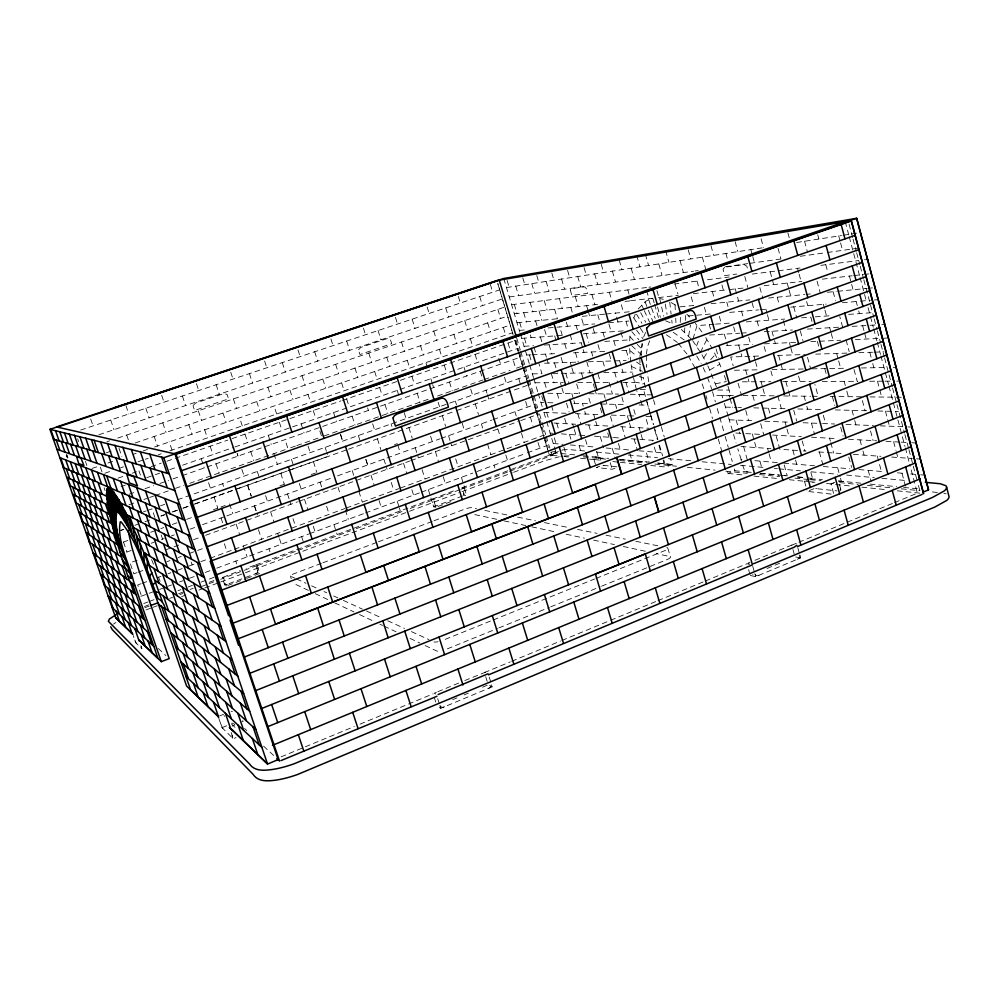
<?xml version="1.0" encoding="UTF-8"?>
<svg xmlns="http://www.w3.org/2000/svg" width="999" height="999" viewBox="0 0 999 999"><rect width="100%" height="100%" fill="white"/><g stroke="black" fill="none" stroke-linecap="round" stroke-linejoin="round"><path stroke-width="0.75" stroke-dasharray="5 3.75" d="M641.221 355.694L641.87 343.793M639.81 357.917L640.222 371.166L642.245 384.028M646.365 355.557L646.64 367.345M680.269 322.377L680.406 316.308M684.527 332.118L684.814 327.734M685.302 320.429L685.701 314.573M629.72 340.884A91.246 41.646 69.5 0 1 629.957 336.663L630.194 334.078M639.835 356.431L642.619 343.644M646.39 354.071L647.414 346.94L650.012 339.847M688.623 335.976L690.496 325.237M358.541 349.725L360.876 347.377L387.537 338.474L390.309 339.335L391.695 343.668L359.915 354.533L358.529 350.112M193.082 405.519L195.579 403.072L224.076 393.544L227.048 394.405L228.559 398.851L194.58 410.464L193.144 406.206M692.994 338.898L697.002 325.674L714.085 324.25M432.455 499.025L456.893 489.597M643.606 337.025L645.741 332.192M696.54 345.979L699.25 339.023M633.728 317.907L635.302 314.235M700.449 352.147L706.88 339.423M223.177 577.247L240.247 570.541M703.771 357.942L708.616 350.424M638.186 308.978L645.916 301.273A109.341 50.087 69.2 0 1 652.659 298.339M663.723 463.636L663.211 460.551M710.651 359.665L715.272 354.458M639.16 427.822L640.859 433.653M113.449 624.088L115.909 622.464M709.802 370.055L719.829 364.136M804.807 481.118L808.591 481.58M488.386 688.423L489.323 688.011A3.646 3.322 -67.7 0 0 491.346 684.003L492.27 686.8L440.796 708.316L437.075 706.193M797.227 559.278L798.051 558.928A3.384 2.922 -80.5 0 0 799.737 554.682M452.709 699.662L456.968 697.889M464.085 694.917L468.344 693.144M482.567 687.2L488.249 684.827M748.601 569.63L750.261 575.474L753.059 574.313M767.032 568.481L779.607 563.224M750.261 575.474L755.681 576.648L800.624 557.867L799.812 554.944M436.426 692.307L434.253 693.206L435.789 694.068M437.849 691.708L459.515 682.729M464.835 680.531L485.814 672.065M749.987 562.362L748.089 563.149L749.088 563.361M754.982 560.289L792.994 544.592M281.106 756.842L354.245 726.535M359.99 724.15L433.116 693.843M484.403 672.589L510.227 661.887M511.663 661.288L560.439 641.071M561.875 640.484L609.215 620.866M610.651 620.267L656.555 601.236M657.991 600.649L703.895 581.618M705.331 581.031L746.94 563.786L749.637 564.335M791.732 545.217L797.452 542.844M798.875 542.257L893.094 503.209M894.53 502.609L917.369 493.144L909.752 464.498M218.993 718.818L222.015 727.659L233.267 738.748L236.026 737.624M594.405 459.528L601.873 460.352M833.516 482.904L831.056 483.891M447.365 648.838L497.465 628.483M498.863 627.909L549.288 607.429M550.686 606.855L600.124 586.775M601.548 586.201L667.157 559.54A7.23 1.786 -15.5 0 0 670.067 556.605L656.206 553.571M758.978 575.274L758.154 575.611A3.222 2.797 -79.4 0 1 755.294 574.612M444.58 706.743L443.631 707.117A3.472 3.184 -64.7 0 1 439.985 705.631M222.015 727.659L227.36 725.499M490.434 621.091L442.157 640.584M493.231 619.967L594.605 578.995M596.028 578.421L664.585 550.724A7.243 1.748 -15.6 0 0 667.494 547.827L666.82 547.627M232.093 726.086L234.84 724.974M241.958 721.79L243.244 721.253L242.657 720.716M834.752 482.492L831.031 484.003L833.878 494.405L807.304 491.383L814.585 488.449L836.987 490.896M219.53 715.933L223.539 714.322M789.222 479.707L804.507 481.281L809.365 479.32M231.169 711.338L232.455 711.425M727.547 471.59L728.109 473.439L734.914 470.766L751.51 472.302M552.322 454.395L557.742 451.985M255.756 573.613L256.368 573.376A2.26 2.173 -58.5 0 0 257.58 570.554M650.686 465.472L665.821 467.033L672.227 464.56L670.566 458.766M616.92 466.833L602.272 465.234L596.366 467.482L612.187 469.268L616.995 467.432M589.535 459.178L594.03 459.64L599.949 457.405L601.111 461.313M321.416 563.349L293.531 573.913A5.632 1.061 -18.5 0 0 290.434 576.148L295.067 578.284M322.864 562.799L376.985 542.332M378.409 541.795L432.567 521.303M433.978 520.766L464.91 509.065A5.407 0.999 -17.2 0 1 471.503 507.692L476.473 508.703M240.659 571.653L224.151 577.822L223.202 577.322M244.318 570.292L257.717 565.272L255.557 564.947L246.179 568.319M459.652 489.785L433.966 499.388L432.53 499.1M460.851 489.335L464.785 487.862L460.989 488.111M144.88 607.692L149.251 606.043M169.693 598.413L172.602 597.315M179.907 594.592L182.817 593.493M201.798 586.401L207.63 584.215M209.091 583.678L214.935 581.493M220.767 579.308L223.689 578.221L226.323 586.026M246.728 578.359L259.852 573.426L258.291 572.664L255.707 564.934L257.267 565.659L296.603 550.961M298.052 550.412L350.487 530.806M356.318 528.633L404.383 510.664M410.214 508.479L433.516 499.775L435.876 507.305L454.07 500.474M464.348 488.249L466.67 495.741L464.36 495.317L462.038 487.849L464.348 488.249L508.166 471.865M509.627 471.316L551.985 455.482L550.199 449.538M146.054 609.914L151.523 607.867M152.959 607.33L157.255 605.719M181.618 596.59L185.914 594.992M198.888 590.134L203.247 588.498M204.708 587.949L219.256 582.504M220.717 581.955L243.993 573.239M245.454 572.702L408.079 511.813M409.528 511.263L459.028 492.732M461.95 491.645L512.287 472.802M513.636 472.29L544.655 460.726L559.34 456.755M258.291 572.664L224.875 585.202L222.253 577.434L223.689 578.221M428.346 489.597L433.678 506.83L464.36 495.317M227.784 585.476L245.279 578.908M143.831 603.483L147.939 601.96M149.313 601.448L155.045 599.3M178.009 590.746L180.869 589.672M188.049 587L192.345 585.389M201.086 582.13L214.198 577.247M558.416 451.536L550.049 454.657L552.122 454.47M144.43 606.505L148.726 604.894M178.646 593.718L183.017 592.082M190.097 589.447L193.232 588.274M209.178 582.317L214.997 580.144M255.707 564.934L431.393 499.288M462.038 487.849L551.186 454.533M574.75 454.845L556.106 453.009L550.524 455.157L562.524 456.393M598.089 458.129L608.678 458.291M140.909 596.341L152.959 591.858M159.603 589.398L162.949 588.149M168.219 586.188L171.503 584.977M179.57 581.98L182.842 580.769M189.498 578.296L195.167 576.186M205.182 572.477L211.014 570.304M216.733 568.181L308.679 534.04M309.428 533.766L364.31 513.374M365.472 512.949L419.855 492.757M421.266 492.232L472.777 473.101M477.072 471.503L525.961 453.346M527.397 452.822L546.89 445.579M140.834 583.803L137.687 584.977L141.533 596.103M141.983 583.391L148.027 581.156M158.079 577.447L160.926 576.398M168.019 573.776L170.854 572.739M177.947 570.117L182.205 568.543M189.31 565.933L195.055 563.811M200.886 561.65L208.679 558.791M210.127 558.254L233.304 549.712M234.315 549.325L345.055 508.479M346.291 508.029L398.926 488.611M400.337 488.086L543.406 435.314M136.988 572.664L133.829 573.801L130.045 562.824L138.649 559.69M138.137 572.227L144.193 570.017M166.783 561.738L169.905 560.601M178.122 557.579L181.281 556.431M189.423 553.446L204.957 547.752M165.921 549.762L180.07 544.617M193.544 539.71L201.286 536.888M205.644 535.302L297.427 501.898M298.838 501.386L409.852 460.976M410.789 460.639L517.957 421.64M520.704 420.629L537.212 414.622M435.914 505.993L435.352 506.193A2.035 1.923 -78.2 0 1 433.067 504.907M227.322 584.29L226.711 584.515A2.148 2.073 -53.5 0 1 224.201 583.204M126.673 552.11L131.219 550.461M151.186 543.244L154.033 542.207M161.388 539.547L164.236 538.523M171.391 535.939L174.238 534.902M189.997 529.208L195.629 527.172M202.497 524.687L225.599 516.333M226.873 515.871L331.73 477.947M337.562 475.849L439.835 438.861M441.009 438.436L491.908 420.03M493.044 419.617L534.24 404.72M123.227 542.132L127.785 540.496M150.637 532.28L153.709 531.181M160.864 528.608L163.724 527.572M172.303 524.487L178.034 522.427M186.651 519.33L193.706 516.795M213.474 509.69L217.707 508.179M220.879 507.03L225.212 505.469M279.957 485.801L284.253 484.253M311.213 474.562L315.459 473.039M394.493 444.63L397.34 443.618M120.479 530.457L123.364 529.433M134.902 525.312L137.787 524.288M145.005 521.703L150.774 519.642M160.789 516.071L165.06 514.547M172.165 512.012L177.859 509.977M183.554 507.954L189.236 505.919M195.042 503.846L234.365 489.81M235.814 489.298L287.3 470.916M288.723 470.417L328.034 456.381L326.798 452.522M120.817 530.444L123.726 529.408M161.376 515.971L164.236 514.947M172.839 511.875L180.007 509.315M182.904 508.291L192.807 504.757M194.231 504.245L237.387 488.836M238.848 488.324L290.684 469.817M292.108 469.305L345.679 450.187M348.564 449.163L455.207 411.089M456.643 410.577L528.321 385.002M143.269 511.925L146.166 510.901M147.602 510.389L151.948 508.853L155.107 518.106M160.489 505.819L164.76 504.295M177.585 499.75L525.661 376.136M724.587 267.245L723.076 269.255L724.712 275.599L736.713 274.051M129.033 504.732L136.638 502.047M143.881 499.488L146.778 498.476M149.65 497.465L153.933 495.954M155.357 495.442L168.207 490.921M175.412 488.374L183.966 485.364M189.66 483.354L286.563 449.2M295.317 446.116L287.987 448.701L285.027 439.622M296.79 445.604L320.254 437.325M378.421 416.82L321.728 436.813L319.23 429.071M382.13 415.522L428.771 399.088M437.55 395.991L482.929 379.995M484.078 379.583L510.114 370.404M521.228 366.496L515.671 368.444L513.061 359.715M129.108 494.255L134.902 492.232M145.055 488.673L153.621 485.664M159.965 483.454L168.606 480.419M172.964 478.896L180.07 476.398M182.255 475.636L520.004 357.292M121.029 486.625L125.25 485.152M146.703 477.684L153.921 475.174M155.369 474.662L159.69 473.164M169.83 469.63L176.948 467.145M182.642 465.172L233.441 447.465M234.977 446.928L291.121 427.372M292.545 426.873L517.382 348.564M118.069 478.134L125.087 475.699M132.193 473.239L136.551 471.728M151.061 466.708L161.214 463.186M166.908 461.213L227.797 440.109M232.143 438.611L288.461 419.093M289.897 418.593L340.971 400.899M342.395 400.412L514.997 340.597M104.858 473.226L112.038 470.754M120.654 467.782L123.526 466.795M138.024 461.788L143.844 459.79M145.292 459.29L148.202 458.291M158.366 454.782L161.276 453.783M169.805 450.836L512.637 332.704M92.02 468.456L99.238 465.984M107.904 463.012L115.122 460.527M133.304 454.295L136.139 453.321M143.232 450.886L147.49 449.425M154.583 446.99L510.327 325M106.394 452.784L113.436 450.387M135.165 442.982L507.642 316.071M106.993 441.72L109.653 440.821M117.72 438.086L504.92 306.98M98.889 434.765L502.485 298.876M80.694 430.057L499.775 289.835M551.023 452.26L558.803 450.474M810.501 478.933L822.364 479.433M715.509 383.803L726.435 381.531M506.468 287.575L762.637 247.789M796.603 242.507L841.52 235.527M842.981 235.302L857.592 233.029M509.29 296.978L693.618 271.191M695.142 270.979L698.164 270.554M725.486 266.733L748.463 263.524M749.999 263.311L781.056 258.966M800.336 256.268L825.823 252.71M827.334 252.497L861.475 247.715M726.785 266.933L744.043 264.535L746.69 266.134A1.886 0.974 71.7 0 1 746.89 266.521A1.636 0.849 71.7 0 1 747.027 266.945L748.126 270.891M511.613 304.695L646.528 287.525M648.9 287.225L650.711 286.988M674 284.028L699.987 280.719M707.454 279.77L729.195 277.01M752.309 274.063L776.96 270.929M778.346 270.754L800.074 267.994M820.941 265.347L858.828 260.527M864.472 259.802L865.634 259.665M514.335 313.786L598.988 304.27M630.781 300.699L652.359 298.264M658.466 297.577L678.309 295.342M693.368 293.656L727.859 289.772M729.345 289.61L744.355 287.924M764.11 285.702L801.947 281.443M822.364 279.146L852.247 275.786M853.658 275.624L863.536 274.513M864.947 274.363L868.805 273.926M624.987 301.436L630.943 300.761M562.287 449.887L567.894 449.475L584.527 450.974M564.085 455.931L572.752 455.819M517.02 322.727L557.392 318.768M604.682 314.136L581.068 316.446L583.553 324.912M606.056 313.998L623.401 312.35M711.101 303.696L749.862 299.9M768.631 298.052L804.719 294.518M806.131 294.38L810.364 293.968M827.409 292.295L836.188 291.433M837.724 291.283L867.207 288.386M868.631 288.249L872.489 287.874M629.308 311.8L623.538 312.362L620.953 303.421M680.194 306.818L693.668 305.494L690.446 294.081M519.33 330.419L524.712 329.957M548.201 327.947L594.767 323.951M608.566 322.764L628.821 321.029M688.261 315.934L695.204 315.334M696.59 315.222L711.188 313.961M729.645 312.387L758.578 309.902M760.052 309.777L768.768 309.028M790.733 307.143L826.235 304.096M842.369 302.709L859.04 301.286M860.464 301.161L870.379 300.312M874.375 299.962L876.96 299.75M815.309 316.833L831.867 315.622M521.703 338.336L563.761 335.252M583.366 333.816L624.288 330.819M715.546 324.138L731.131 323.002M746.328 321.878L784.702 319.068M801.585 317.832L810.801 317.158L813.149 325.811M848.638 314.398L872.689 312.637M524.088 346.291L533.578 345.716M544.255 345.067L581.393 342.807M604.745 341.396L629.757 339.872M709.502 335.04L739.735 333.204M741.283 333.104L747.776 332.717M764.31 331.705L792.394 330.007M807.379 329.096L842.582 326.96L839.784 316.558M852.172 326.373L868.568 325.374M870.042 325.287L875.948 324.925M881.855 324.575L884.802 324.388M526.71 355.02L530.794 354.832M532.155 354.77L557.517 353.571M573.513 352.822L606.093 351.286M621.79 350.549L629.832 350.449L636.738 356.206M726.236 345.642L752.609 344.393M795.604 342.37L763.423 343.881L765.896 352.809M810.801 341.658L840.683 340.247M855.381 339.56L888.398 337.999M544.555 363.236L576.835 362.15M588.249 361.775L626.173 360.502M758.591 356.056L730.731 356.993L733.216 365.821M777.434 355.419L805.256 354.495M815.708 354.146L849.587 353.009M858.89 352.697L872.614 352.235M874.05 352.185L884.053 351.848M552.734 373.514L596.153 372.727M603.821 372.59L632.379 372.078M734.452 370.242L759.665 369.792M772.077 369.568L803.246 369.006M812.175 368.843L846.702 368.231M861.425 367.969L887.249 367.495M893.193 367.395L896.165 367.345M532.367 373.876L541.957 373.701L538.873 363.424M234.715 724.325L231.905 723.014M535.027 382.754L563.249 382.629M577.759 382.555L591.658 382.492M594.343 382.48L609.815 382.417M622.852 382.355L634.602 382.43M742.382 381.818L770.778 381.693M782.754 381.643L811.138 381.518M822.314 381.468L857.804 381.306M869.667 381.256L883.428 381.193M884.914 381.181L890.871 381.156M896.827 381.131L899.812 381.118M562 450.674L561.95 450.512M640.297 389.622L645.741 389.647M717.757 390.022L729.133 390.109L730.719 395.779L713.611 395.579M547.814 393.281L578.071 393.631M589.073 393.743L618.606 394.081M630.294 394.218L644.929 394.68L645.167 395.567M733.366 395.379L722.065 395.579L723.039 398.863M742.981 395.479L777.821 395.879L781.33 408.554M783.603 395.941L810.701 396.241M812.199 396.266L818.156 396.328L814.922 384.465M830.219 396.466L861.35 396.815L865.072 410.664M870.067 396.915L904.095 397.302M652.097 394.855L637.961 394.692L636.775 390.659M540.958 402.497L543.718 402.56M547.864 402.659L554.957 402.847M573.738 403.321L590.559 403.746L588.024 395.167M600.674 403.996L626.286 404.645M639.098 404.97L647.827 405.182M725.499 407.142L736.987 407.43M738.211 407.467L741.433 407.542M753.745 407.854L785.976 408.666M797.851 408.966L822.564 409.59M835.376 409.915L869.442 410.776M877.846 410.976L898.438 411.501M543.931 412.4L566.046 413.286M575.362 413.648L599.65 414.622M611.288 415.084L635.739 416.059L633.266 407.617M650.998 416.67L645.416 416.446L648.526 427.197M729.258 419.792L755.456 420.841M764.759 421.216L789.772 422.215M803.121 422.739L821.116 423.464M822.614 423.526L834.702 424.001M846.003 424.45L873.401 425.549M880.306 425.824L903.933 426.76M908.016 426.923L911.975 427.085M553.97 423.039L575.624 424.238M585.364 424.775L608.641 426.049M620.591 426.71L648.838 428.259M735.801 433.042L740.958 433.329M745.816 433.591L762.212 434.503M772.602 435.064L801.373 436.65M811.538 437.212L837.187 438.623M848.488 439.248L876.785 440.796M885.963 441.308L899.624 442.058M901.123 442.132L910.151 442.632M911.662 442.719L916.17 442.969M550.137 433.091L552.934 433.291M561.376 433.891L578.858 435.114M579.82 435.177L584.74 435.527M594.442 436.201L612.237 437.462M613.486 437.537L621.078 438.074M631.156 438.786L656.343 440.547M740.996 446.491L770.941 448.601M797.577 450.462L779.832 449.225L775.948 435.252M803.159 450.861L806.106 451.061M818.543 451.935L843.443 453.683M853.433 454.383L880.956 456.318M891.682 457.067L912.337 458.516M916.445 458.803L920.441 459.09M553.259 443.494L563.074 444.33M570.379 444.955L595.342 447.09M606.156 448.002L628.833 449.937L631.93 460.489M638.861 450.786L661.026 452.684L661.738 455.232M741.87 459.565L740.958 459.49L741.37 460.889M754.882 460.676L777.347 462.587M783.703 463.136L814.485 465.759M823.363 466.508L849.874 468.768M859.04 469.555L885.102 471.778M897.389 472.814L904.919 473.464M910.738 473.951L915.109 474.325M920.691 474.8L924.687 475.137M838.511 481.068L847.127 481.843M596.59 452.085L620.729 454.295M628.284 454.995L657.529 457.679M668.331 458.678L691.433 460.801M702.172 461.788L731.318 464.473M740.521 465.322L763.548 467.432M774.312 468.431L777.384 468.706M778.92 468.856L800.436 470.829M811.188 471.815L837.337 474.225M846.578 475.074L874.275 477.622M881.967 478.334L906.717 480.606M583.329 455.756L599.949 457.405M618.893 459.278L649.163 462.2L646.103 451.66M657.567 463.024L672.227 464.56M759.964 473.251L779.782 475.099M797.264 476.948L805.082 477.597M860.888 483.204L838.486 480.981L841.32 491.371M870.054 484.115L896.59 486.638M903.645 487.437L920.978 489.048M620.292 459.44L646.79 462.05M658.166 463.174L672.215 464.56M751.248 472.377L745.042 471.765L742.644 465.197M760.564 473.301L779.195 475.137M785.401 475.749L780.743 475.287L787.237 475.836L784.103 464.547M797.826 476.973L805.594 477.734M807.142 477.884L811.8 478.346L812.986 482.679M583.341 456.88L607.529 459.303M619.63 460.527L645.604 463.136M654.882 464.06L676.523 466.233M687.337 467.32L714.997 470.104M725.749 471.178L747.264 473.339M759.565 474.587L779.582 476.598M794.967 478.134L808.828 479.532M810.364 479.682L821.141 480.769M839.635 482.629L858.129 484.478M867.382 485.414L893.618 488.049M901.373 488.823L919.979 490.696M728.109 473.439L744.917 475.162M754.083 476.098L780.057 478.771M564.023 456.555L568.531 457.018M580.531 458.254L588.036 459.016M612.849 461.575L618.905 462.2M620.416 462.35L641.608 464.535M809.952 481.718L816.22 482.367M826.523 483.429L834.115 484.315M835.651 484.478L851.073 486.063M861.875 487.175L886.55 489.71M897.352 490.821L920.479 493.194L917.694 482.679M551.985 455.482L549.388 455.207L548.039 450.736M932.379 491.945L938.298 492.569M595.142 456.918L599.987 457.467M603.021 465.284L603.945 465.422M800.624 557.867L794.979 556.818L792.956 549.562M634.49 381.98L644.505 383.953M431.318 499.325L433.516 499.775M484.815 510.414L508.454 515.247M517.594 517.12L535.476 520.779M544.38 522.602L568.468 527.522M577.572 529.383L597.127 533.379M606.043 535.202L625.337 539.148M635.776 541.283L659.527 546.141M474.8 514.597L496.865 519.33M504.083 520.891L525.811 525.549M531.755 526.835L555.569 531.943M566.221 534.24L584.477 538.161M593.568 540.109L614.41 544.592M623.339 546.503L645.741 551.323M433.678 506.83L435.876 507.305M815.721 488.461L816.645 488.673M943.893 493.306L946.19 493.868M665.521 320.779L672.564 323.614M639.372 376.536L643.306 377.909M631.331 366.396L642.382 371.316M296.428 578.908L306.044 583.316M311.563 585.839L317.07 588.361M323.988 591.533L326.748 592.807M333.666 595.978L337.824 597.877M343.319 600.399L362.412 609.153M366.508 611.026L382.068 618.156M387.724 620.754L404.483 628.433M411.426 631.605L428.958 639.647M308.379 590.397L292.695 582.979M315.297 593.668L329.183 600.224M334.74 602.859L354.046 611.962M359.528 614.56L374.513 621.64M379.92 624.188L382.617 625.461M383.966 626.098L396.116 631.83M410.052 638.411L419.805 643.019M425.149 645.554L436.913 651.073A7.517 1.986 -17.8 0 0 440.946 650.911M489.585 685.489L492.27 686.8M673.214 332.342L684.228 339.985M666.395 334.777L677.359 342.445M671.141 302.56L675.674 305.207M141.446 648.289L141.184 646.578M636.575 362.025L641.633 365.547M681.355 329.433L691.82 339.548M739.984 433.279L739.51 432.08M158.279 648.476L165.921 655.581M244.568 728.483L246.803 730.569M263.586 746.128L274.775 756.505M232.043 737.537L232.692 738.136L232.055 735.202M631.718 345.691L641.196 354.558M224.787 716.283L224.001 715.534M231.368 723.888L237.65 729.857M686.812 314.21L689.722 317.083M629.944 336.738L636.176 343.231M637.212 344.318L641.358 348.651M136.314 643.231L134.753 639.972M678.271 343.431L687.437 354.608M631.793 331.656L638.861 339.722M222.877 728.508L220.629 723.613M692.657 340.634L701.31 353.634M636.55 330.132L642.981 338.761M701.897 331.98L699.962 329.308A97.84 44.718 69.5 0 0 695.304 323.364M633.703 317.782L639.522 326.923M640.359 328.234L644.517 334.765M696.728 355.969L701.136 363.698M688.236 355.906L695.579 368.818M636.575 314.26L641.895 323.189M701.972 354.732L707.18 364.435M640.684 312.625L645.704 322.24M642.519 439.36L641.096 434.478M716.658 357.492L715.521 355.082A94.618 43.307 69.5 0 0 712.961 350.087M707.891 365.821L716.882 387.849M641.72 305.07L643.668 309.315M644.318 310.726L649.525 322.04M760.002 461.401L762.05 468.693M703.171 367.57L706.48 374.887M718.918 362.3L721.827 369.131M741.183 459.515L737.799 448.813M151.611 559.59L153.696 564.747M707.504 377.472L711.625 388.786M645.054 301.798L647.839 308.828M648.401 310.239L653.421 322.902M158.491 576.997L160.127 581.368M702.147 383.903L704.72 391.346M140.859 645.641L141.958 648.788L135.652 642.582L133.192 635.514M66.97 454.932L67.982 457.854M66.583 454.957L67.607 457.904M100.337 467.145L102.635 473.813M123.501 542.032L126.948 552.01M104.096 487.749L105.082 490.596M77.635 438.798L78.596 441.595M85.452 461.363L86.888 465.522M648.726 299.663L655.169 318.356M204.608 429.607L207.367 437.899M90.672 418.943L93.069 425.924M231.144 732.517L233.267 738.748M161.139 534.865L162.587 539.11M126.711 435.04L130.02 444.73M138.973 470.891L140.422 475.124M110.689 419.955L114.023 429.67M119.006 448.301L121.866 456.655M191.209 562.112L192.145 564.885M125.949 405.644L128.784 413.973M162.762 422.839L166.021 432.467M171.99 450.087L169.168 441.758M145.829 408.191L149.101 417.857M154.133 436.338L157.43 446.078M224.363 543.731L227.123 551.972M161.688 395.292L164.011 402.185M229.558 503.921L232.829 513.711M210.152 446.228L212.949 454.607M216.021 463.811L219.081 472.989M222.677 483.753L223.551 486.363M236.176 524.188L239.772 534.989M243.431 545.966L247.09 556.905M182.367 395.966L185.589 405.569M235.839 561.088L236.788 563.948M201.211 458.691L204.233 467.932M214.098 497.152L217.782 508.141M221.066 517.969L222.752 523.214M208.554 482.667L210.352 488.012M188.774 424.538L192.02 434.215M258.454 529.682L261.626 539.248M257.267 565.659L259.852 573.426M196.466 383.703L198.751 390.559M198.314 410.789L201.511 420.379M265.584 495.641L267.42 501.211M233.366 398.926L236.513 408.454M242.257 425.874L239.548 417.632M244.992 434.153L247.74 442.482M250.761 451.635L253.771 460.764M257.305 471.466L259.44 477.959M270.567 511.675L274.113 522.415M277.71 533.329L279.058 537.4M279.508 538.761L281.306 544.205M290.347 575.961L291.246 578.696M216.109 384.677L219.268 394.23M268.968 548.788L269.905 551.635M238.024 456.093L237.15 453.484L237.949 456.118M247.652 485.177L251.273 496.103M254.508 505.869L257.53 514.96M247.59 485.202L251.211 496.128M254.445 505.906L256.593 512.4M241.895 469.393L244.093 476.036M222.952 412.887L226.149 422.515M292.982 518.543L295.654 526.698M230.769 372.277L233.017 379.096M540.372 336.925L542.819 345.154M307.979 394.18L310.602 402.322M267.932 387.225L271.016 396.69M276.673 414.011L274.001 405.819M279.358 422.252L282.055 430.532M291.458 459.34L293.556 465.796M299.325 483.479L301.136 489.011M304.495 499.325L307.979 510.002M313.286 526.261L315.047 531.668M249.4 373.551L252.51 383.042M301.661 536.638L303.983 543.718M268.306 435.327L271.216 444.468M280.769 473.351L284.328 484.228M287.512 493.943L290.821 504.295M256.668 401.411L259.802 410.976M273.876 453.671L277.335 464.248M326.586 506.218L329.22 514.323M264.61 361.014L266.808 367.782M302.01 375.686L305.057 385.102M313.249 410.514L315.896 418.743M325.137 447.39L326.386 451.236M337.962 487.15L340.534 495.104M345.304 509.902L348.339 519.305M282.255 362.55L285.314 371.99M333.916 524.662L337.113 534.515M301.174 423.876L304.046 432.954M313.436 461.7L316.87 472.527M320.067 482.167L322.927 490.971M289.922 390.072L293.007 399.588M308.054 446.016L310.19 452.584M314.673 351.71L317.682 361.101M322.739 378.896L325.774 388.361M333.554 412.599L336.513 421.59M340.647 434.503L342.744 441.034M352.21 470.554L354.008 476.411M358.878 491.358L362.325 502.11M340.459 434.565L342.557 441.108M297.989 349.9L300.15 356.631M335.627 364.298L338.624 373.663M341.633 382.829L344.156 390.759M346.665 398.926L349.288 407.117M352.147 416.108L355.007 425.075M358.341 435.502L360.414 442.02M365.971 459.465L367.719 464.935M370.966 475.137L374.338 485.689M379.046 500.437L381.168 507.117M365.846 459.503L367.595 464.985M437.712 698.651L439.473 704.17M439.922 705.556L440.796 708.316M434.44 697.964L435.751 702.072M346.665 341.009L349.625 350.337M354.932 367.932L357.917 377.335M367.595 407.842L368.406 410.402M372.664 423.813L374.55 429.757M377.435 438.848L380.819 449.55M383.853 459.103L387.075 469.268M391.258 482.467L393.806 490.497M397.19 501.173L398.963 506.743M399.4 508.129L400.287 510.914M330.919 338.923L333.054 345.629M363.411 328.097L365.509 334.765M374.687 371.503L377.172 379.383M368.793 353.072L371.715 362.375M379.657 387.525L382.217 395.641M385.027 404.583L387.849 413.511M391.108 423.876L391.933 426.461M397.764 444.98L400.349 453.146M403.534 463.274L406.855 473.776M411.888 489.772L413.574 495.092M489.273 677.21L490.984 682.692M386.725 357.167L389.66 366.533M397.227 390.409L399.101 396.353M404.208 412.662L406.069 418.569M408.903 427.622L412.237 438.261M415.222 447.764L418.394 457.867M422.102 469.667L425.025 478.983M378.072 330.494L380.981 339.785M485.689 676.673L487.824 683.466M395.479 317.42L397.54 324.051M401.498 342.008L404.383 351.248M407.292 360.327L409.74 368.156M411.925 376.348L414.448 384.415M417.22 393.306L419.98 402.172M430.594 436.176L432.28 441.595M435.427 451.673L438.673 462.112M443.219 476.698L445.292 483.304M427.51 367.957L425.824 362.525M430.844 378.708L432.217 383.129M432.679 384.615L433.591 387.562M438.161 402.285L439.523 406.693M442.32 415.696L445.591 426.273M448.526 435.714L451.648 445.766M455.694 458.828L458.154 466.77M461.426 477.31L464.41 486.95M412.137 319.093L415.01 328.334M420.517 345.654L423.401 354.957M655.694 451.885L654.07 446.253M427.122 306.88L429.145 313.474M433.766 331.081L436.6 340.272M439.46 349.3L441.87 357.08M444.255 365.11L446.74 373.164M449.463 382.005L452.185 390.821M455.344 401.074L456.531 404.92M462.2 423.289L464.273 430.02M445.729 307.854L448.551 317.033M453.846 334.303L456.68 343.556M463.998 367.157L466.695 375.974M470.729 389.148L472.527 394.98M475.262 403.933L478.484 414.448M481.368 423.838L482.679 428.121M487.599 444.193L490.834 454.707M494.043 465.197L494.88 467.944M458.354 296.478L460.352 303.034M464.722 320.592L467.544 329.832M470.342 338.723L472.727 346.553M475.124 354.42L477.559 362.425M480.244 371.216L482.03 377.073M486.038 390.197L486.938 393.169M487.4 394.655L488.761 399.113M497.864 428.946L500.112 436.326M505.806 455.007L507.405 460.239M498.763 358.266L500.524 364.111M504.495 377.21L506.256 383.017M514.935 411.7L516.233 415.959M521.466 433.241L524.238 442.382M479.695 296.491L482.467 305.619M487.687 322.839L490.434 331.918M516.708 338.112L520.279 349.987M520.716 351.473L524.737 364.847M525.187 366.333L528.758 378.221M529.208 379.707L533.666 394.568M534.115 396.054L537.687 407.942M539.472 413.886L545.729 434.677M546.178 436.163L549.75 448.052M515.934 340.135L519.08 350.599M519.53 352.085L523.563 365.534M524.013 367.033L527.609 378.983M528.059 380.469L532.105 393.918M532.554 395.404L536.6 408.853M537.037 410.352L544.68 435.739M545.129 437.237L548.276 447.689M497.752 283.566L513.011 334.315L497.939 283.716M514.81 340.284L518.856 353.708M519.305 355.207L523.339 368.643M523.788 370.13L527.385 382.08M527.834 383.566L531.868 397.003M532.317 398.489L536.363 411.925M536.813 413.424L540.397 425.362M540.846 426.848L544.443 438.798M544.892 440.284L548.488 452.222M490.347 284.39L492.707 292.207M497.877 309.378L500.624 318.444M503.359 327.547L505.669 335.202M508.079 343.181L510.377 350.811M518.781 378.671L520.529 384.465M525.636 401.436L527.385 407.205M530.369 417.12L532.917 425.562M537.999 442.42L539.747 448.226M515.734 286.064L518.531 295.417M523.688 312.637L526.473 321.953M530.369 334.965L531.168 337.65M534.015 347.19L536.226 354.583M544.642 382.704L546.615 389.323M551.498 405.606L553.646 412.787M556.755 423.201L558.741 429.82M563.898 447.09L565.958 453.971M507.117 280.469L509.103 287.088M514.273 304.358L517.045 313.586M519.705 322.465L522.052 330.282M524.438 338.249L526.773 346.041M529.47 355.057L532.055 363.661M541.758 396.041L543.331 401.248M546.703 412.512L549.787 422.814M554.283 437.762L556.068 443.731M503.733 278.471L519.855 332.192M520.304 333.678L529.258 363.524M529.707 365.022L533.466 377.522M533.741 378.446L537.774 391.883M538.211 393.369L542.332 407.105M543.98 412.587L546.278 420.229M546.728 421.728L556.131 453.071M514.935 340.384L518.069 350.824M518.518 352.31L522.539 365.734M522.989 367.22L526.573 379.158M527.022 380.644L531.043 394.068M531.493 395.567L535.514 408.978M535.963 410.477L539.547 422.402M539.984 423.901L543.568 435.826M544.018 437.312L547.589 449.25M734.365 468.918L734.914 470.766M536.775 275.499L538.811 282.367M544.205 300.549L547.052 310.102M554.707 335.914L557.192 344.28M561.088 357.392L562.637 362.625M565.796 373.276L568.568 382.605M571.815 393.556L573.476 399.15M573.888 400.549L574.725 403.346M577.809 413.748L581.018 424.538M585.476 439.585L587.512 446.416M531.78 283.566L534.627 293.157M539.06 310.914L541.895 320.442M544.58 329.583L546.64 336.501M549.1 344.767L551.798 353.846M554.495 362.899L557.23 372.115M560.364 382.642L561.575 386.7M561.975 388.049L563.586 393.456M566.47 403.134L569.093 411.95M572.702 424.076L573.913 428.134M574.313 429.495L575.923 434.902M579.133 445.704L582.067 455.569M522.789 277.859L524.812 284.653M530.082 302.347L532.904 311.8M535.589 320.904L537.974 328.921M545.504 354.146L546.391 357.13M546.84 358.629L548.176 363.112M551.286 373.539L554.008 382.667M557.205 393.394L559.253 400.237M564.672 418.444L566.258 423.726M569.455 434.453L571.053 439.797M724.362 403.359L728.184 416.283M728.596 417.657L736.076 442.982M610.214 462.599L612.187 469.268M570.204 334.802L572.714 343.344M575.499 352.734L578.259 362.1M581.48 373.002L583.491 379.807M593.693 414.385L595.329 419.892M595.729 421.278L596.952 425.412M600.262 436.613L603.558 447.789M551.823 272.989L553.896 280.02M559.39 298.614L562.275 308.391M566.308 322.153L567.532 326.286M554.545 309.166L557.442 318.918M562.275 335.364L559.752 326.86M564.772 343.818L566.733 350.449M570.267 362.375L571.465 366.408M571.865 367.757L573.451 373.139M576.66 383.953L579.52 393.643M582.454 403.534L583.229 406.168M584.79 411.426L585.564 414.061M588.798 424.962L591.258 433.266M596.628 451.411L598.339 457.18M546.116 281.331L548.988 291.034M594.03 459.64L595.978 466.171M567.569 270.367L569.68 277.56M575.274 296.591L578.209 306.606M586.151 333.641L588.711 342.37M591.533 351.973L592.744 356.081M598.039 374.101L600.486 382.455M603.858 393.918L605.144 398.301M605.569 399.762L606.855 404.145M610.476 416.446L613.374 426.311M618.418 443.481L620.092 449.188M570.791 307.342L573.301 315.896M576.086 325.462L577.372 329.82M581.193 342.819L582.792 348.251M583.191 349.613L584.003 352.335M586.788 361.813L590.034 372.839M593.294 383.903L594.542 388.161M594.967 389.573L596.216 393.831M600.387 408.004L601.972 413.386M607.742 432.979L608.99 437.225M612.325 448.526L615.359 458.853M561.538 278.933L564.46 288.861M652.896 298.526L654.17 302.897M654.595 304.358L658.865 318.918M667.819 548.089L670.391 556.868M584.065 267.62L586.213 274.987M591.908 294.48L594.904 304.732M597.802 314.81L600.337 323.476M602.984 332.38L605.157 339.847M609.29 353.983L611.338 361.001M614.672 372.402L617.582 382.38M621.878 397.103L624.063 404.583M627.322 415.721L629.008 421.491M629.42 422.939L630.694 427.26M634.115 438.986L637.524 450.674M586.525 305.494L588.236 311.326M588.673 312.787L589.522 315.709M593.231 328.484L594.53 332.954M597.989 344.63L600.024 351.573M602.872 361.276L605.756 371.141M609.065 382.417L612.449 394.018M615.484 404.37L616.695 408.504M622.052 426.785L625.449 438.386M577.684 276.423L580.656 286.588M645.404 396.503L643.581 389.872M646.241 399.363L650.299 413.411M650.699 414.797L653.571 424.687M654.008 426.186L657.829 439.385M659.477 445.067L662.599 455.844M663.761 459.865L665.821 467.033M617.981 321.953L615.347 312.874M601.261 264.36L603.558 272.29M609.353 292.257L612.025 301.448M621.016 332.405L623.301 340.272M626.223 350.337L628.721 358.966M642.095 405.045L639.185 394.98M652.322 440.272L652.547 441.046M594.605 273.788L597.639 284.203M608.94 324.051L611.188 331.78M613.823 340.846L615.484 346.528M619.617 360.714L622.976 372.252M625.911 382.342L628.933 392.719M619.193 260.052L621.927 269.518M627.834 289.997L628.995 294.043M653.521 399.8L655.569 406.855M661.313 426.735L664.26 436.95M612.362 271.029L615.446 281.693M625.973 321.278L627.884 327.859M729.258 395.666L729.732 397.327M636.738 255.632L639.909 266.721M646.615 290.472L648.988 298.738M631.181 268.207L634.328 279.146M658.791 263.923L662.012 275.262M656.917 290.647L658.915 297.627M645.342 254.158L648.551 265.384M680.019 260.514L683.316 272.165M712.512 391.708L715.384 401.86M717.27 408.529L719.38 415.984M719.804 417.47L723.938 432.055M725.162 436.388L728.283 447.415M729.058 450.162L732.292 461.563M665.646 250.699L668.905 262.213M675.087 283.991L677.934 294.006M705.956 395.517L707.017 399.213M709.64 408.454L712.512 418.581M718.306 439.023L722.227 452.809M752.759 566.358L754.432 572.24M754.844 573.713L755.681 576.648M688.211 249.837L690.709 258.716M697.015 281.106L698.676 286.988M704.382 307.28L706.38 314.373M709.253 324.6L710.501 329.008M716.121 348.963L718.493 357.405M730.082 398.576L732.542 407.317M736.138 420.067L739.023 430.332M743.631 446.678L747.377 460.039M797.776 547.652L799.4 553.483M726.785 302.16L728.009 306.543M710.963 245.692L713.598 255.157M721.915 284.902L723.413 290.272M733.628 326.86L735.464 333.454M738.711 345.055L740.721 352.272M741.133 353.721L741.932 356.618M745.691 370.042L747.739 377.385M748.151 378.858L748.963 381.793M752.821 395.592L755.494 405.182M760.676 423.726L763.711 434.577M767.557 448.364L768.706 452.472M769.093 453.846L771.39 462.087M719.33 316.296L721.403 323.713M712.275 291.321L714.897 300.674M724.325 334.141L727.534 345.579M738.086 383.204L741.52 395.467M745.741 410.502L748.551 420.567M752.309 433.953L756.056 447.29M702.309 257.043L705.669 269.031M657.529 307.055L660.389 317.295M752.097 302.759L754.183 310.277M725.873 253.384L727.771 260.227M741.495 311.151L744.13 320.617M735.214 288.736L738.648 301.099M748.676 337.138L750.711 344.48M753.97 356.206L755.107 360.289M755.494 361.663L757.766 369.83M761.076 381.743L762.624 387.337M763.024 388.736L764.959 395.729M768.443 408.229L770.079 414.123M646.89 401.748L650.337 414.198M650.736 415.634L653.084 424.076M654.632 429.645L657.379 439.548M658.953 445.229L660.839 452.659M750.811 249.513L752.359 255.145M752.746 256.556L754.307 262.2M759.852 287.5L762.961 298.813M765.883 309.153L767.032 313.324M767.407 314.71L768.943 320.267M771.965 331.243L774.188 339.298M774.562 340.647L775.299 343.331M778.621 355.382L780.556 362.387M780.931 363.786L782.479 369.38M785.851 381.63L788.236 390.259M788.636 391.695L789.822 396.016M793.73 410.214L796.74 421.141M802.209 440.934L804.969 450.986M810.913 472.539L812.512 478.334M804.507 481.281L806.905 489.947M735.127 241.646L737.824 251.386M744.767 276.461L747.826 287.525M757.13 321.129L759.003 327.897M770.916 370.941L773.151 378.996M785.052 422.028L786.6 427.597M786.987 428.996L788.91 435.964M792.831 450.137L795.179 458.603M795.566 460.015L796.74 464.248M793.718 306.768L796.84 318.182M777.197 297.215L779.432 305.344M761.113 238.786L763.473 247.39M770.167 271.803L773.688 284.615M783.353 320.629L786.026 330.394M789.397 342.669L790.509 346.74M790.883 348.102L792.756 354.907M798.551 376.036L800.062 381.568M804.07 396.166L805.256 400.524M806.855 406.318L807.642 409.215M811.45 423.077L814.597 434.553M819.38 451.998L822.964 465.059M778.046 248.301L780.818 258.479M787.162 282.979L788.748 288.798M789.148 290.259L790.746 296.091M800.311 330.931L802.959 340.622M807.517 357.33L810.664 368.881M823.313 415.197L825.611 423.638M829.595 438.199L830.394 441.158M830.806 442.644L833.628 452.997M837.649 467.732L840.097 476.698M840.496 478.196L841.32 481.181M823.351 304.208L824.55 308.629M824.949 310.102L826.535 315.996M829.707 327.734L830.868 332.03M831.255 333.454L833.178 340.609M836.65 353.434L838.248 359.403M838.661 360.889L840.671 368.331M844.18 381.368L845.316 385.539M846.815 391.108L848.313 396.665M852.01 410.327L854.357 419.043M854.744 420.492L855.918 424.85M859.977 439.872L861.475 445.429M862.974 450.974L864.098 455.132M868.206 470.329L871.203 481.431M817.057 281.156L820.316 293.194M804.532 241.159L807.479 252.048M787.886 232.804L789.497 238.724M797.539 268.319L798.725 272.727M799.125 274.188L801.123 281.531M806.618 301.498L807.754 305.682M817.357 341.346L820.029 351.161M824.762 368.619L827.472 378.596M832.329 396.491L834.764 405.444M840.659 427.16L843.069 436.039M848.763 456.993L851.598 467.457M817.744 234.765L818.868 238.923M825.798 264.723L827.647 271.603M833.116 291.733L835.476 300.474M846.091 339.997L849.187 351.561M854.033 369.568L857.192 381.306M870.516 430.906L873.114 440.596M877.272 456.056L881.405 471.453M838.685 235.839L840.196 241.496M840.571 242.907L842.457 249.975M849.387 275.961L851.26 282.979M851.635 284.378L853.134 289.985M856.205 301.523L857.279 305.557M858.715 310.926L859.427 313.611M862.661 325.736L864.247 331.656M864.635 333.129L866.22 339.048M869.754 352.322L871.253 357.929M872.751 363.536L873.863 367.744M877.459 381.218L879.382 388.411M879.769 389.847L881.68 397.053M885.451 411.176L889.46 426.186M893.606 441.72L895.903 450.324M896.278 451.76L897.814 457.505M901.997 473.214L905.444 486.126M849.075 224.188L852.671 237.712M853.071 239.211L856.255 251.236M856.655 252.735L859.852 264.76M860.251 266.258L863.436 278.284M863.835 279.795L873.813 317.357M874.212 318.868L876.997 329.383M877.397 330.894L880.594 342.907M880.993 344.418L884.177 356.431M884.577 357.942L892.157 386.488M892.557 387.999L896.553 403.022M896.952 404.533L904.532 433.079M904.919 434.59L908.516 448.114M908.915 449.612L912.899 464.647M913.298 466.146L917.294 481.181M845.229 221.691L848.838 235.264M849.237 236.775L859.664 275.986M860.064 277.497L866.47 301.623M868.081 307.655L870.079 315.197M870.479 316.708L873.288 327.26M873.688 328.771L876.897 340.834M877.297 342.345L880.494 354.408M880.906 355.919L888.511 384.565M888.91 386.076L904.944 446.403M905.344 447.902L909.352 462.987M840.446 488.186L840.696 489.135A2.86 1.486 65.8 0 1 840.484 490.834M659.677 298.439L663.711 316.109M645.391 387.662L643.269 377.622M648.738 381.655L647.277 372.914M665.272 304.083L667.07 314.348M631.156 364.735L632.155 370.879A101.798 46.716 69.4 0 0 633.266 376.548M630.844 362.113L630.357 358.191A94.48 43.182 69.5 0 1 629.67 347.103M669.742 302.135L671.091 314.173M671.765 320.192L672.102 323.201M675.024 304.807L675.399 312.262M675.699 318.219L675.923 322.689M438.037 641.745A7.53 1.936 -17.8 0 1 434.003 641.932M636.475 389.598A101.798 46.716 69.4 0 1 633.541 377.809M660.127 298.589A108.754 49.563 69.3 0 1 663.348 299.375M705.694 337.625A91.671 42.033 69.5 0 1 707.23 340.072A94.618 43.307 69.5 0 1 711.638 347.64M724.275 375.449A101.149 46.116 69.5 0 1 727.509 384.815M727.909 386.051A101.149 46.116 69.5 0 1 729.12 390.072M463.723 493.281A2.148 2.01 -79.8 0 1 463.236 495.492M570.342 289.972L571.778 295.417L587.724 293.344L586.288 288.461L584.602 286.838L571.266 288.624L570.342 289.972M67.27 457.779L66.246 454.845L67.245 457.792"/><path stroke-width="1.5" d="M146.953 569.005L147.515 561.688M110.727 626.81L112.238 629.595L253.047 774.287C258.142 782.18 268.294 781.156 276.336 780.057A39.423 11.763 -19.9 0 0 297.814 774.4L935.052 506.943L946.727 500.437A34.753 8.492 -13.1 0 0 949.05 496.603L946.577 487.2M149.725 576.173L151.873 572.864M488.099 673.763L438.099 694.542M152.872 584.365L155.582 582.817M115.709 614.86L109.428 619.03L108.342 621.278L249.513 763.91C254.67 771.703 264.76 770.516 272.739 769.43A39.461 11.501 -19.8 0 0 294.23 763.736L932.529 497.427L944.23 490.959A34.778 8.304 -13.2 0 0 945.816 485.701L940.296 483.741L925.299 482.317M923.151 492.095L928.583 489.885L856.73 218.282L503.733 278.471L497.964 280.382M280.994 760.589L436.95 696.278M922.152 494.38L797.464 546.553M272.477 745.329L920.216 478.858M268.144 726.51L915.421 462.937M261.988 708.403L911.15 446.74M255.944 690.509L906.93 430.781M250.087 673.214L902.859 415.372M244.593 656.942L899.025 400.861M139.311 641.171L138.936 640.109L161.301 661.663L169.206 658.616L138.199 568.331L131.868 547.19L128.034 530.369M238.411 638.686L894.717 384.615M233.154 623.151L311.313 593.169L305.544 575.599M891.058 370.766L572.602 492.932L567.569 476.136M227.148 605.357L886.875 354.932M221.953 590.022L883.266 341.296M150.712 605.506L158.017 602.772M216.758 574.65L879.657 327.622M212.013 560.614L876.36 315.147M207.28 546.665L873.076 302.747M202.71 533.129L869.892 290.659M197.34 517.245L866.17 276.623M191.883 501.123L862.399 262.325M187.013 486.738L859.015 249.55M181.581 470.679L855.256 235.314M851.173 220.692L175.974 454.108L56.518 426.948L496.853 280.569L851.173 220.692L923.588 493.793L851.46 220.941L175.974 454.108L279.57 761.188M173.863 453.621L845.229 221.691M848.276 221.179L856.618 218.294L928.471 489.885M132.705 634.103L115.647 617.669L49.95 429.333L56.868 427.035M113.499 408.017L497.052 280.731M57.293 427.135L499.288 280.17L516.258 336.626M753.583 563.686L794.242 547.215L796.777 545.279M866.633 259.528L867.607 259.403M108.891 487.387A122.353 13.636 69.8 0 0 107.218 488.636L106.493 494.48L107.929 506.156A109.628 12.2 69.9 0 0 110.414 517.957L111.039 520.516A102.06 11.326 69.9 0 0 113.012 528.234A105.682 11.751 69.9 0 0 117.045 542.494L121.141 555.844A113.936 12.712 69.9 0 0 127.81 575.973L131.231 578.546C126.261 557.18 112.675 533.354 116.871 511.688A90.634 10.077 69.8 0 1 117.37 511.738L118.057 512.1A90.609 10.052 69.8 0 1 118.756 512.674C137.462 538.324 146.641 569.53 158.154 598.801C163.961 600.774 169.655 616.046 158.117 603.334M178.047 638.673L173.351 624.825M155.619 591.808L159.116 592.532M49.95 429.333L163.848 457.717M53.384 439.173L169.331 473.913M56.918 449.325L174.975 490.584M199.738 563.698L132.792 527.172L135.165 541.046M59.828 457.667L179.608 504.27M63.262 467.482L97.964 482.342M101.523 484.09L121.691 492.932L126.024 505.544L120.867 503.084M185.065 520.367L121.616 492.594M209.678 593.056L143.794 552.522L144.156 562.112M66.621 477.135L106.456 496.203M190.409 536.163L126.074 505.531M69.518 485.439L107.817 505.057M126.873 514.822L195.005 549.75M72.502 493.981L109.665 514.473L117.183 530.319M75.499 502.559L111.838 523.738M138.137 539.06L204.483 577.697M78.784 511.988L114.748 534.502L121.566 547.315M82.068 521.403L117.782 544.792M148.776 565.097L214.872 608.391M85.877 532.33L121.553 557.117M154.558 580.057L220.891 626.148M159.316 593.094L226.149 641.683M89.211 541.895L125.175 568.194M93.132 553.134L129.645 581.143M164.373 607.779L232.317 659.914M134.99 585.564L129.758 581.468L127.822 576.011M96.641 563.174L136.214 594.842M133.953 593.031L130.12 581.743M165.747 618.481L237.824 676.173M100.362 573.851L140.484 607.342M170.604 632.467L243.669 693.443M104.221 584.914L144.93 620.279M175.624 646.94L249.725 711.313M180.732 661.65L255.856 729.432M108.142 596.153L149.438 633.416M276.81 758.628L278.646 760.326M112.05 607.367L153.933 646.503L157.879 658.304L138.736 639.86L134.853 628.671M261.975 747.489L185.826 676.311L190.647 689.872L218.469 716.67L213.511 702.197M232.954 730.694L229.358 727.284L267.582 764.048L278.134 759.615L174.962 453.858L163.811 457.717L267.532 764.01L230.494 728.259L225.387 713.298M115.647 617.657L132.055 633.428L128.259 622.502M130.819 632.292L132.73 634.165M125.012 567.707L129.233 572.439M134.665 602.434L130.544 590.521M122.29 559.44L127.148 565.983M119.618 551.061L125.012 559.04M116.846 541.883L123.177 552.984M162.462 602.035A113.124 12.537 69.9 0 0 153.996 578.533L147.777 562.4A105.857 11.788 69.9 0 0 140.572 544.73A102.585 11.439 69.9 0 0 136.351 534.977L134.902 531.693A109.453 12.163 69.9 0 0 127.735 516.396L119.268 500.474L113.112 491.246A121.628 13.474 69.8 0 0 109.74 487.762M112.825 527.597L120.03 541.708M111.051 520.591L118.481 535.739M108.304 508.129L116.384 526.123M138.436 605.756L142.77 618.306M107.255 502.285L115.859 522.452M106.718 497.952L115.497 518.968M106.493 494.093L115.434 516.358M143.481 627.872L139.098 615.209M106.718 491.421L115.472 514.035M185.914 676.398L161.301 605.694M107.043 488.936L115.896 512.712M107.817 487.712L116.446 511.738M78.759 497.377L81.856 506.268M151.736 644.193L147.352 631.53M55.469 430.507L59.053 440.796M65.734 459.952L69.293 470.192M85.24 515.984L88.624 525.686M92.545 536.962L95.979 546.828M100.025 558.416L103.621 568.768M107.467 579.782L111.438 591.183M115.472 602.772L119.493 614.323M56.231 439.96L59.765 450.074M66.259 468.693L69.755 478.758M72.652 487.037L75.674 495.716M78.709 504.433L82.055 514.01M85.377 523.563L89.248 534.665M92.645 544.393L96.616 555.806M100.175 566.008L103.958 576.848M107.867 588.086L111.851 599.5M115.822 610.876L119.443 621.278M50.687 429.32L54.171 439.335M60.677 457.992L64.161 467.957M67.507 477.559L70.454 486.001M73.451 494.592L76.386 503.009M79.77 512.737L83.017 522.015M86.901 533.179L90.122 542.42M94.218 554.133L97.652 563.985M101.386 574.712L105.27 585.826M109.203 597.115L113.124 608.366M109.028 487.649L117.37 511.688M99.388 500.586L102.86 510.614M74.438 435.214L78.334 446.453M85.714 467.732L89.585 478.908M93.382 489.897L96.666 499.35M100.037 509.065L103.421 518.831M107.143 529.557L110.852 540.247M115.16 552.672L118.931 563.548M123.352 576.311L127.31 587.724M131.506 599.85L135.864 612.399M140.285 625.149L144.693 637.861M86.776 477.534L90.634 488.661M93.756 497.702L97.14 507.442M100.512 517.132L104.183 527.722M107.842 538.286L112.1 550.549M115.822 561.288L120.205 573.901M124.101 585.152L128.259 597.14M132.555 609.527L136.925 622.127M141.284 634.69L145.267 646.153M75.662 445.766L79.508 456.843M69.306 433.941L73.102 444.892M80.295 465.621L84.078 476.511M87.787 487.225L90.984 496.441M94.293 505.944L97.59 515.434M101.211 525.886L104.833 536.313M109.041 548.426L112.712 559.015M117.033 571.465L120.891 582.592M125 594.417L129.246 606.655M133.566 619.093L137.874 631.493M81.606 475.362L85.377 486.213M88.436 495.042L91.733 504.545M94.992 513.923L98.576 524.25M102.16 534.565L106.319 546.528M109.965 557.005L114.236 569.318M118.057 580.319L122.115 592.007M126.311 604.108L130.594 616.408M70.567 444.243L74.313 455.032M64.423 432.729L68.132 443.406M75.15 463.623L78.846 474.25M82.467 484.69L85.589 493.668M88.861 502.959L92.083 512.225M95.617 522.415L99.163 532.592M103.259 544.405L106.856 554.757M111.076 566.895L114.848 577.747M118.869 589.298L123.014 601.236M127.235 613.386L131.443 625.486M65.722 442.794L69.381 453.321M76.299 473.051L79.97 483.628M82.954 492.245L86.164 501.461M89.348 510.639L92.857 520.704M96.354 530.756L100.412 542.42M103.958 552.634L108.129 564.635M111.863 575.362L115.822 586.75M119.93 598.563L124.101 610.551M59.778 431.568L63.399 441.995M70.267 461.725L73.876 472.09M77.41 482.28L80.457 491.046M86.763 509.128L83.591 500.024M90.222 519.068L93.669 528.995M97.69 540.534L101.199 550.624M105.32 562.487L109.016 573.076M112.924 584.34L116.983 596.003M121.116 607.854L125.225 619.68M61.226 441.446L64.848 451.848M71.241 470.866L74.838 481.181M77.747 489.572L80.882 498.563M83.991 507.517L87.413 517.332M90.822 527.135L94.793 538.523M98.264 548.488L102.335 560.189M105.969 570.641L109.853 581.768M113.861 593.281L117.932 604.994M121.99 616.658L125.699 627.31M72.715 480.044L75.737 488.711M129.333 506.83L133.204 518.069M164.198 608.266L168.456 620.654M106.768 476.011L111.001 488.299M94.081 440.184L98.339 452.535M91.346 439.498L95.554 451.698M103.471 474.737L107.655 486.838M92.77 450.974L96.915 462.987M85.664 438.086L89.76 449.962M97.527 472.415L101.598 484.215L98.127 482.692L102.073 494.105M86.701 449.075L90.747 460.751M105.382 503.821L108.879 513.911M79.858 436.551L83.854 448.101M91.421 469.955L95.392 481.431M102.66 502.422L99.226 492.495M106.106 512.387L109.578 522.427M113.386 533.429L117.195 544.405M81.031 447.377L84.977 458.741M92.233 479.895L96.179 491.308M106.281 520.504L110.04 531.356M113.799 542.182L118.157 554.757M121.965 565.759L126.436 578.683M152.098 652.734L148.114 641.258M114.947 445.267L119.58 458.778M128.347 484.315L132.942 497.739M137.487 510.926L141.371 522.265M145.355 533.891L149.363 545.591M153.771 558.429L158.154 571.241M163.262 586.101L167.72 599.1M172.952 614.373L177.622 627.996M182.592 642.469L187.737 657.454M192.957 672.677L198.152 687.836M115.896 457.804L120.454 471.078M129.058 495.854L133.641 509.178M141.396 531.718L137.375 520.029M145.355 543.256L149.7 555.906M154.033 568.531L159.053 583.179M163.461 596.003L168.631 611.051M183.217 653.533L188.262 668.244M193.494 683.478L198.177 697.127M107.542 443.431L112.05 456.531M120.554 481.293L125.025 494.305M137.075 529.358L140.984 540.709M145.267 553.159L149.525 565.584M178.284 649.25L173.364 634.927M183.366 664.023L188.274 678.296M129.77 516.308L133.616 527.46M108.591 455.619L113.012 468.494M100.574 441.795L104.957 454.508M113.224 478.533L117.57 491.146M101.698 453.646L106.006 466.146M109.765 487.962L118.032 512.037M132.293 583.416L153.858 646.428M173.589 549.325L178.009 562.275M140.859 465.272L145.854 479.907M155.07 507.217L160.077 521.878M164.161 533.828L168.519 546.59M172.852 559.278L177.597 573.189M182.33 587.062L187.824 603.171M192.632 617.257L198.264 633.791M203.297 648.538L208.654 664.21M214.186 680.431L219.792 696.902M155.207 519.38L159.34 531.468M131.256 449.313L136.189 463.736M145.492 490.996L150.387 505.307M163.486 543.868L167.745 556.306M172.415 569.979L177.073 583.628M182.48 599.462L187.213 613.311M192.77 629.57L197.715 644.08M202.984 659.49L208.429 675.436M213.961 691.633L219.48 707.767M131.98 462.612L136.826 476.773M154.196 528.721L158.429 541.096M162.6 553.309L167.195 566.758M171.791 580.157L177.11 595.729M181.768 609.34L187.225 625.312M192.108 639.585L197.29 654.732M202.647 670.416L208.092 686.338M145.392 503.021L150.237 517.182M218.656 717.831L218.194 716.47L186.576 686.026L156.643 599.063C146.304 572.939 138.824 544.28 121.191 521.99L120.242 521.865C116.721 541.883 129.008 562.287 133.629 581.63L161.301 661.663M122.84 447.215L127.61 461.176M136.638 487.549L141.383 501.398M146.054 515.009L150.062 526.71M154.171 538.748L158.292 550.799M162.825 564.048L167.345 577.26M172.602 592.594L177.185 606.006M182.58 621.753L187.387 635.801M192.507 650.749L197.79 666.196M203.172 681.892L208.516 697.527M123.676 460.127L128.371 473.826M136.95 499.275L141.658 513.011M145.504 524.188L149.613 536.188M153.696 548.114L158.154 561.151M162.612 574.15L167.782 589.248M172.315 602.447L177.622 617.944M182.367 631.78L187.4 646.49M192.607 661.7L197.902 677.147M203.184 692.532L207.992 706.58M161.763 471.528L167.183 487.475M177.123 516.783L182.48 532.592M186.9 545.591L191.508 559.19M196.141 572.852L201.236 587.824M206.293 602.772L212.175 620.104M217.32 635.252L223.351 653.034M228.734 668.893L234.453 685.751M240.372 703.184L246.378 720.878M252.347 738.486L257.804 754.557M149.663 453.871L154.97 469.493M164.835 498.526L170.105 513.998M175.187 528.908L179.645 541.995M184.103 555.132L188.636 568.481M193.619 583.116L198.576 597.714M204.333 614.647L209.365 629.457M215.272 646.828L220.542 662.337M226.149 678.821L231.93 695.853M237.812 713.161L243.669 730.381M165.472 511.725L170.642 526.935M174.875 539.31L179.37 552.522M183.853 565.684L188.749 580.107M193.644 594.48L199.325 611.163M204.296 625.749L210.115 642.881M215.309 658.154L220.841 674.387M226.548 691.183L232.355 708.229M238.124 725.199L243.394 740.684M150.087 468.032L155.295 483.341M140.272 451.548L145.355 466.471M154.97 494.68L160.015 509.478M164.997 524.05L169.256 536.55M182.829 576.435L187.637 590.546M193.219 606.917L198.089 621.241M203.821 638.049L208.928 653.046M214.36 668.98L219.98 685.476M225.687 702.21L231.368 718.88M190.272 502.247L200.712 533.191M210.165 561.188L228.571 615.696M230.057 620.117L238.511 645.167M161.551 456.83L167.07 473.114M177.335 503.384L182.805 519.517M188.062 535.039L192.682 548.688M197.377 562.562L201.985 576.123M207.293 591.795L212.35 606.73M218.431 624.662L223.451 639.497M229.807 658.266L235.152 674.038M240.971 691.183L246.978 708.928M253.072 726.91L259.141 744.842M271.641 704.507L277.734 722.614M298.326 734.69L303.821 751.111M206.131 461.988L211.513 478.084M221.628 508.316L226.973 524.263M231.418 537.574L236.151 551.698M240.747 565.446L246.029 581.218M262.188 629.482L268.269 647.664M273.701 663.885L279.47 681.118M249.6 596.84L255.532 614.56M234.877 485.814L240.21 501.823M245.467 517.669L249.825 530.769M282.555 642.082L287.937 658.266M249.738 546.678L254.383 560.614M259.478 575.911L264.56 591.146M292.769 675.811L298.689 693.593M304.695 711.638L310.689 729.607M229.508 435.989L234.827 452.072M111.501 489.335L119.405 513.286M352.709 712.324L358.054 728.596M263.049 442.095L268.281 458.054M287.712 517.195L292.232 530.981M296.903 544.78L301.885 559.964M317.67 608.004L323.464 626.073M328.858 642.095L334.353 659.215M276.086 488.611L281.318 504.557M328.721 681.493L334.64 699.437M339.023 619.979L344.268 636.013M288.424 466.745L293.606 482.604M303.097 511.55L298.626 497.864M307.592 525.299L312.1 539.11M317.058 554.258L321.99 569.355M327.759 587.025L332.667 602.022M349.388 653.221L355.144 670.841M360.989 688.723L366.808 706.518M286.701 416.221L291.87 432.142M410.876 457.092L415.097 470.517M360.314 554.807L365.921 572.215L419.255 551.748L413.798 534.502M331.793 468.568L336.913 484.44M384.503 659.015L390.247 676.798M359.752 490.796L355.407 477.247M405.894 690.434L411.089 706.568M318.918 422.577L324.013 438.386M342.894 496.978L347.177 510.676M351.723 524.35L356.456 539.435M371.915 587.012L377.56 604.907M382.804 620.791L388.149 637.762M342.595 396.89L347.627 412.662M394.88 598.126L399.962 614.01M345.504 446.416L350.537 462.125M364.111 504.42L368.494 518.094M373.301 533.104L378.097 548.051M383.703 565.559L388.474 580.419M404.732 631.143L410.327 648.601M415.996 666.321L421.653 683.953M439.011 637.05L444.605 654.657M376.486 402.472L381.431 418.119M457.929 669.03L462.987 685.027M396.753 477.247L400.911 490.821M405.332 504.37L409.94 519.318M424.975 566.47L430.469 584.203M435.576 599.949L440.771 616.77M386.251 448.976L391.233 464.71M113.624 491.858L121.066 515.434M397.227 377.997L402.122 393.618M488.523 674.849L752.447 564.847L748.139 549.65M448.826 577.022L453.771 592.757M401.261 426.548L406.156 442.107M419.343 484.016L423.601 497.564M428.271 512.425L432.929 527.235M438.386 544.58L443.019 559.303M458.816 609.565L464.26 626.86M469.78 644.417L475.274 661.9M600.674 402.26L604.595 415.572M429.183 384.053L433.991 399.563M508.853 648.076L513.773 663.935M449.425 457.954L453.471 471.403M457.767 484.827L462.25 499.65M476.885 546.366L482.23 563.948M487.2 579.557L492.257 596.228M466.208 514.61L471.516 531.705L522.564 512.125L517.395 495.179M439.523 429.82L444.355 445.404M492.307 615.559L497.739 633.016M502.197 556.131L507.005 571.728M455.756 407.155L460.514 422.552M469.205 450.699L465.097 437.4M473.326 464.06L477.472 477.485M482.017 492.207L486.538 506.893M491.845 524.075L496.341 538.661M511.713 588.461L516.995 605.606M522.365 623.001L527.709 640.322M450.661 359.528L455.419 375M480.744 366.046L485.427 381.406M558.691 627.572L563.486 643.294M500.949 439.073L504.895 452.397M509.078 465.709L513.436 480.394M527.684 526.698L532.879 544.13M537.724 559.602L542.644 576.123M491.62 411.089L496.328 426.523M544.43 594.555L549.712 611.85M509.04 388.174L513.661 403.434M522.102 431.318L518.119 418.144M526.111 444.567L530.144 457.867M534.552 472.452L538.961 487M544.118 504.02L548.488 518.481M553.783 535.951L558.466 551.411M563.436 567.832L568.581 584.815M573.801 602.06L578.995 619.23M569.954 399.313L573.838 412.375M502.909 341.458L507.542 356.793M531.206 348.414L535.764 363.648M607.492 607.504L612.162 623.089M551.273 420.604L555.219 433.803M559.29 447.003L563.536 461.55M577.41 507.455L582.467 524.725M587.175 540.059L591.97 556.443M542.594 392.744L547.177 408.054M600.549 591.158L595.416 574.013L645.292 553.896L650.299 570.904M116.221 495.754L122.865 517.981M604.845 515.971L609.39 531.293M561.138 369.618L565.634 384.752M577.734 425.487L581.655 438.673M585.951 453.121L590.234 467.532M614.035 547.639L619.03 564.472M624.113 581.568L629.17 598.588M554.033 323.776L558.541 338.973M580.606 331.156L585.039 346.253M592.469 374.8L596.94 389.972M608.453 428.683L612.574 443.106M616.907 457.405L621.803 474.05M626.086 488.611L631.006 505.731M635.601 520.941L640.259 537.175M655.282 587.837L659.827 603.296M616.608 457.517L621.503 474.163M620.866 381.131L624.562 393.793M612.087 351.473L616.458 366.458M628.234 406.83L632.042 419.892M636.213 434.215L640.384 448.501M645.217 465.072L649.45 479.57M654.407 496.578L658.841 511.763M663.548 527.884L668.406 544.58M673.351 561.513L678.271 578.384M654.22 496.653L658.641 511.838M604.058 306.481L608.441 321.541M628.97 314.26L633.291 329.22M641.021 357.342L645.366 372.377M649.013 384.553L652.809 397.689M656.468 410.789L660.589 425.05M664.71 439.26L669.48 455.769M673.651 470.192L678.546 487.137M682.916 502.247L687.549 518.306M692.357 534.927L697.227 551.798M702.085 568.593L706.518 583.916M653.009 289.56L657.28 304.483M670.466 363.124L674.063 375.661M661.925 333.728L666.183 348.564M677.647 388.611L681.343 401.523M685.414 415.709L689.46 429.87M694.168 446.291L698.289 460.664M703.109 477.522L707.417 492.569M712 508.553L716.733 525.099M721.54 541.895L726.335 558.616M688.586 340.359L692.819 355.257M696.365 367.332L700.062 380.344M703.708 393.181L707.717 407.317M711.725 421.416L716.37 437.774M720.429 452.085L725.199 468.881M729.457 483.866L733.978 499.787M738.648 516.258L743.406 532.991M676.086 297.802L680.294 312.637M700.948 272.977L705.107 287.774M719.018 345.479L722.514 357.904M710.701 316.346L714.834 331.069M725.624 370.891L729.233 383.678M733.179 397.739L737.125 411.775M741.708 428.059L745.716 442.295M750.411 459.016L754.607 473.926M759.065 489.785L763.673 506.181M768.356 522.827L773.014 539.41M118.918 499.9L125.025 521.565M749.887 361.888L746.303 349.038M738.748 322.315L742.856 337.075M753.446 374.65L757.342 388.661M761.238 402.622L765.758 418.831M769.705 433.004L774.337 449.65M778.471 464.498L782.879 480.282M787.424 496.603L792.045 513.186M796.64 529.695L800.836 544.755M726.773 280.095L730.868 294.78M747.876 256.755L751.922 271.416M766.533 328.221L769.929 340.534M758.441 299.35L762.474 313.923M773.313 353.221L776.822 365.934M780.669 379.882L784.515 393.793M788.973 409.927L792.869 424.038M797.439 440.609L801.523 455.394M805.868 471.103L810.351 487.362M814.909 503.871L819.442 520.304M776.348 262.774L780.331 277.322M787.799 304.67L791.795 319.293M795.154 331.144L798.638 343.856M802.097 356.518L805.893 370.404M809.677 384.24L814.06 400.299M817.906 414.348L822.414 430.844M826.435 445.554L830.718 461.201M835.139 477.372L839.635 493.806M844.105 510.164L848.188 525.099M793.843 240.859L797.789 255.394M803.895 283.167L807.854 297.764M811.775 311.788L815.134 324.138M818.481 336.538L821.902 349.138M825.661 362.962L829.395 376.748M833.74 392.757L837.537 406.755M841.995 423.176L845.966 437.837M850.199 453.421L854.57 469.542M859.015 485.914L863.436 502.21M844.729 313.137L848.064 325.599M858.79 365.597L863.061 381.518M866.782 395.429L871.165 411.763M875.074 426.336L879.232 441.833M883.528 457.867L887.899 474.15M892.244 490.359L896.215 505.157M826.061 245.404L829.932 259.815M837.212 286.988L841.046 301.286M851.435 338.137L855.119 351.885M841.158 224.5L844.992 238.898M852.197 265.984L855.993 280.257M859.802 294.58L863.011 306.606M866.345 319.143L869.53 331.106M873.251 345.067L876.885 358.728M881.143 374.725L884.764 388.311M889.41 405.756L893.006 419.268M897.114 434.702L901.185 450.037M905.781 467.27L909.989 483.066M122.04 505.369L127.285 525.499M125.187 511.276L129.92 530.432M128.971 518.968L132.505 535.489M136.401 535.077L138.187 547.877M140.26 543.956L141.334 555.257M76.586 456.668L78.721 463.536L83.891 465.509L80.994 458.104L76.586 456.668M126.848 474.388L129.383 482.879L137.5 485.989L133.841 476.698L126.848 474.388M646.69 328.109L646.653 328.309A2.26 2.023 88.9 0 0 646.628 328.846A1.961 1.761 88.9 0 0 646.715 329.37L648.651 335.989L696.178 319.081C695.491 314.86 693.83 308.079 688.074 311.188L650.187 324.575L646.69 328.109M393.181 417.782L393.144 417.994A2.385 2.26 -86.7 0 0 393.131 418.556A2.06 1.961 -86.7 0 0 393.231 419.118L395.429 426.024L448.351 407.205C447.602 402.535 445.354 395.666 439.248 399.076L397.065 413.986L394.38 415.734L393.181 417.782M599.5 498.738L275.549 624.138L270.504 608.99L595.242 484.415L599.5 498.738"/></g></svg>
